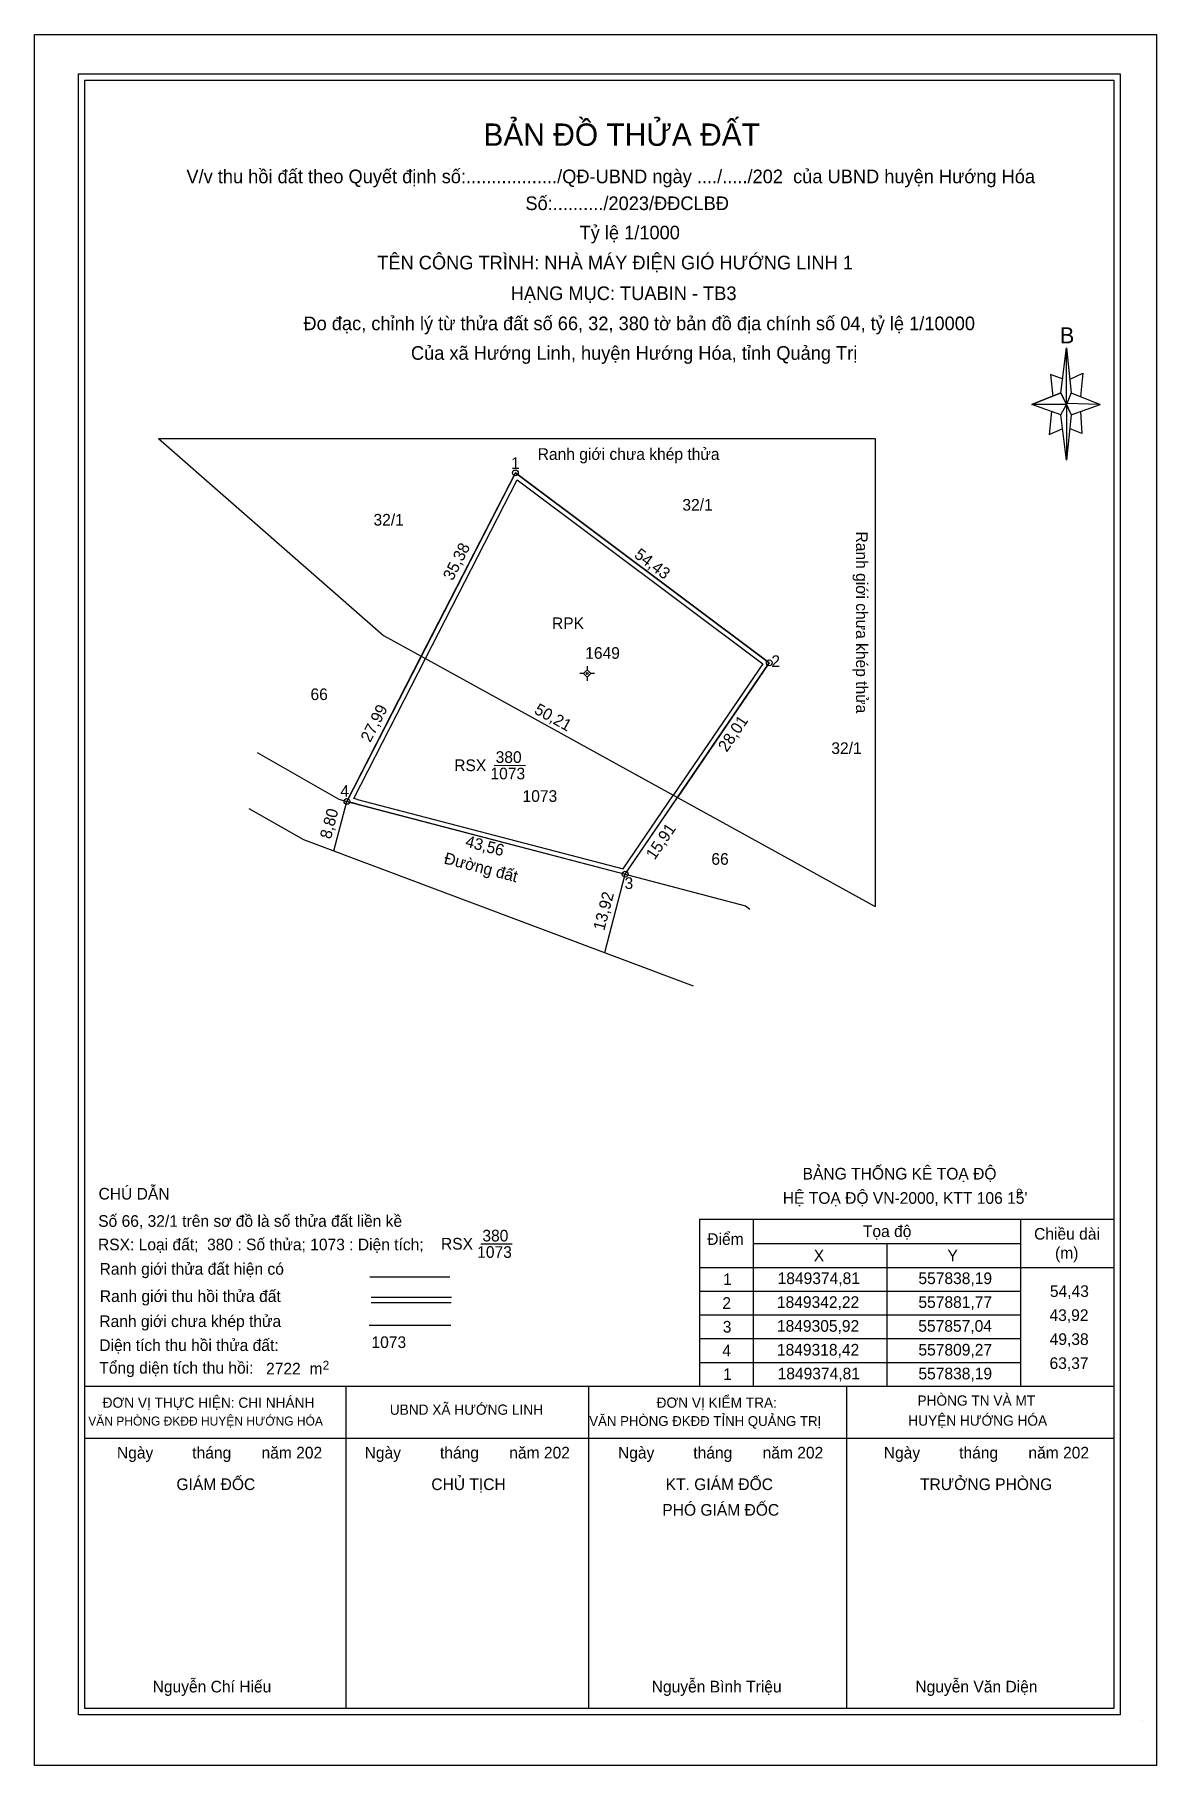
# Model space of a CAD drawing. Extents: x 557756 to 557948, y 1849153 to 1849450.
import ezdxf

# ---------------------------------------------------------------- set-up
doc = ezdxf.new("R2010")
doc.units = 0
for name, color, linetype in [('Level 1', 7, 'Continuous'), ('Level 10', 7, 'Continuous'), ('Level 11', 7, 'Continuous'), ('Level 13', 7, 'Continuous'), ('Level 16', 7, 'Continuous'), ('Level 18', 7, 'Continuous'), ('Level 2', 7, 'Continuous'), ('Level 21', 7, 'Continuous'), ('Level 23', 7, 'Continuous'), ('Level 4', 7, 'Continuous'), ('Level 5', 7, 'Continuous'), ('Level 59', 7, 'Continuous'), ('Level 6', 7, 'Continuous')]:
    doc.layers.add(name, color=color, linetype=linetype)

msp = doc.modelspace()

# ---------------------------------------------------------------- linework, layer by layer
at = {"layer": 'Level 1'}
for p, q in [((557931.82, 1849388.54), (557932.82, 1849396.29)), ((557932.22, 1849390.92), (557930.03, 1849391.72)), ((557930.03, 1849391.72), (557930.43, 1849387.94)), ((557933.41, 1849390.92), (557935.6, 1849391.91)), ((557935.6, 1849391.91), (557935.2, 1849387.94)), ((557931.82, 1849388.54), (557926.86, 1849386.55)), ((557926.86, 1849386.55), (557931.82, 1849388.54)), ((557932.82, 1849386.55), (557931.82, 1849388.54)), ((557931.82, 1849388.54), (557933.61, 1849384.76)), ((557933.61, 1849388.54), (557938.58, 1849386.55)), ((557931.82, 1849384.76), (557926.86, 1849386.55)), ((557932.82, 1849386.55), (557926.86, 1849386.55)), ((557930.23, 1849385.36), (557929.84, 1849381.38)), ((557938.58, 1849386.55), (557932.82, 1849386.75)), ((557932.82, 1849386.75), (557932.82, 1849386.55)), ((557932.82, 1849386.55), (557933.61, 1849384.76)), ((557933.61, 1849384.76), (557932.82, 1849377.01)), ((557933.61, 1849384.76), (557938.58, 1849386.55)), ((557933.61, 1849384.76), (557938.58, 1849386.55)), ((557935.2, 1849385.36), (557935.4, 1849381.58)), ((557929.84, 1849381.38), (557932.02, 1849382.38)), ((557935.4, 1849381.58), (557933.41, 1849382.38)), ((557822.04, 1849343.33), (557866, 1849319.07)), ((557866, 1849319.07), (557899.92, 1849300.36)), ((557810.9, 1849317.99), (557814.9, 1849316.95)), ((557940.93, 1849250.97), (557940.93, 1849218.05)), ((557869.81, 1849246.68), (557940.93, 1849246.68)), ((557869.81, 1849246.68), (557869.81, 1849218.05)), ((557878.99, 1849246.68), (557878.99, 1849218.05)), ((557924.87, 1849246.68), (557924.87, 1849218.05)), ((557878.99, 1849242.5), (557924.87, 1849242.5)), ((557901.93, 1849242.5), (557901.93, 1849218.05)), ((557869.81, 1849238.42), (557940.93, 1849238.42)), ((557813.2, 1849236.79), (557826.95, 1849236.79)), ((557813.41, 1849233.31), (557827.25, 1849233.31)), ((557869.81, 1849234.35), (557924.87, 1849234.35)), ((557813.41, 1849232.38), (557827.16, 1849232.38)), ((557869.81, 1849230.27), (557924.87, 1849230.27)), ((557869.81, 1849226.2), (557924.87, 1849226.2)), ((557869.81, 1849222.12), (557924.87, 1849222.12)), ((557764.29, 1849218.05), (557940.93, 1849218.05)), ((557809.13, 1849162.77), (557809.13, 1849218.05)), ((557850.81, 1849162.77), (557850.81, 1849218.05)), ((557869.81, 1849218.05), (557940.93, 1849218.05)), ((557895.09, 1849162.77), (557895.09, 1849218.05)), ((557764.29, 1849209.11), (557940.93, 1849209.11)), ((557945.79, 1849160.62), (557945.79, 1849160.62)), ((557945.79, 1849160.62), (557945.79, 1849160.62)), ((557945.79, 1849160.62), (557945.79, 1849160.62))]:
    msp.add_line(p, q, dxfattribs=at)
for points in [[(557755.66, 1849450.05), (557948.22, 1849450.05), (557948.22, 1849152.94), (557755.66, 1849152.94)], [(557763.2, 1849443.34), (557942.01, 1849443.34), (557942.01, 1849161.61), (557763.2, 1849161.61)], [(557764.29, 1849442.25), (557940.93, 1849442.25), (557940.93, 1849162.7), (557764.29, 1849162.7)], [(557932.82, 1849396.29), (557933.61, 1849388.54), (557932.82, 1849386.55)], [(557932.82, 1849386.55), (557932.82, 1849377.01), (557931.82, 1849384.76)]]:
    msp.add_lwpolyline(points, close=True, dxfattribs=at)
for points in [[(557776.91, 1849380.72), (557815.55, 1849346.91), (557822.04, 1849343.33)], [(557822.04, 1849343.33), (557838.19, 1849374.81), (557881.77, 1849342.22), (557866, 1849319.07)], [(557822.75, 1849342.96), (557838.47, 1849373.6), (557880.68, 1849342.04), (557865.34, 1849319.52)], [(557810.9, 1849317.99), (557809.27, 1849318.42), (557822.04, 1849343.33)], [(557811.1, 1849318.77), (557810.44, 1849318.94), (557822.75, 1849342.96)], [(557810.9, 1849317.99), (557857.04, 1849305.92), (557866, 1849319.07)], [(557811.1, 1849318.77), (557856.7, 1849306.84), (557865.34, 1849319.52)], [(557827.11, 1849228.43), (557813.08, 1849228.43)]]:
    msp.add_lwpolyline(points, dxfattribs=at)
at = {"layer": 'Level 10'}
msp.add_lwpolyline([(557857.04, 1849305.92), (557881.77, 1849342.22), (557838.19, 1849374.81), (557809.27, 1849318.42), (557857.04, 1849305.92)], dxfattribs=at)
at = {"layer": 'Level 11'}
for p, q in [((557849.9, 1849340.37), (557849.27, 1849340.37)), ((557850.52, 1849341), (557849.9, 1849340.37)), ((557849.9, 1849340.37), (557850.52, 1849339.75)), ((557850.52, 1849341.62), (557850.52, 1849341)), ((557851.15, 1849340.37), (557850.52, 1849341)), ((557850.52, 1849339.75), (557851.15, 1849340.37)), ((557850.52, 1849339.75), (557850.52, 1849339.12)), ((557851.77, 1849340.37), (557851.15, 1849340.37))]:
    msp.add_line(p, q, dxfattribs=at)
msp.add_circle((557850.52, 1849340.37), 0.15, dxfattribs=at)
at = {"layer": 'Level 13'}
for p, q in [((557834.56, 1849324.62), (557839.91, 1849324.61)), ((557832.28, 1849242.47), (557837.63, 1849242.46))]:
    msp.add_line(p, q, dxfattribs=at)
at = {"layer": 'Level 16'}
for p, q in [((557776.91, 1849380.72), (557899.92, 1849380.72)), ((557899.92, 1849380.72), (557899.92, 1849300.36))]:
    msp.add_line(p, q, dxfattribs=at)
at = {"layer": 'Level 21'}
for centre in [(557838.19, 1849374.81), (557881.77, 1849342.22), (557881.77, 1849342.22), (557809.27, 1849318.42), (557857.04, 1849305.92)]:
    msp.add_circle(centre, 0.5, dxfattribs=at)
at = {"layer": 'Level 23'}
for points in [[(557793.85, 1849326.83), (557807.87, 1849318.79), (557809.27, 1849318.43)], [(557792.43, 1849317.2), (557801.79, 1849311.88), (557868.71, 1849286.75)], [(557857.04, 1849305.92), (557877.69, 1849300.52), (557878.41, 1849299.9)]]:
    msp.add_lwpolyline(points, dxfattribs=at)
at = {"layer": 'Level 5'}
for p, q in [((557807.04, 1849309.91), (557809.27, 1849318.42)), ((557853.52, 1849292.46), (557857.04, 1849305.92))]:
    msp.add_line(p, q, dxfattribs=at)

# ---------------------------------------------------------------- texts
at = {"layer": 'Level 1'}
for s, height, p in [('BẢN ĐỒ THỬA ĐẤT', 3.8401, (557832.7, 1849430.96)), ('V/v thu hồi đất theo Quyết định số:................../QĐ-UBND ngày ..../...../202  của UBND huyện Hướng Hóa', 2.33918, (557781.72, 1849424.54)), ('Số:........../2023/ĐĐCLBĐ', 2.3392, (557839.91, 1849419.93)), ('Tỷ lệ 1/1000', 2.3392, (557849.21, 1849414.91)), ('TÊN CÔNG TRÌNH: NHÀ MÁY ĐIỆN GIÓ HƯỚNG LINH 1', 2.3392, (557814.48, 1849409.75)), ('HẠNG MỤC: TUABIN - TB3', 2.3392, (557837.39, 1849404.48)), ('Đo đạc, chỉnh lý từ thửa đất số 66, 32, 380 tờ bản đồ địa chính số 04, tỷ lệ 1/10000', 2.3392, (557801.81, 1849399.31)), ('B', 2.74, (557931.68, 1849397.06)), ('Của xã Hướng Linh, huyện Hướng Hóa, tỉnh Quảng Trị', 2.3392, (557820.26, 1849394.23)), ('Ranh giới chưa khép thửa', 2, (557842.02, 1849377.05)), ('32/1', 2, (557866.85, 1849368.33)), ('32/1', 2, (557813.83, 1849365.77)), ('66', 2, (557803.02, 1849335.82)), ('32/1', 2, (557892.42, 1849326.56)), ('66', 2, (557871.83, 1849307.54)), ('BẢNG THỐNG KÊ TOẠ ĐỘ', 2, (557887.49, 1849253.51)), ('CHÚ DẪN', 2, (557766.64, 1849250.07)), ("HỆ TOẠ ĐỘ VN-2000, KTT 106 15'", 2, (557884.1, 1849249.34)), ('o', 1.39, (557924.17, 1849250.86)), ('Số 66, 32/1 trên sơ đồ là số thửa đất liền kề', 2, (557766.58, 1849245.39)), ('Điểm', 2, (557871.13, 1849242.29)), ('Tọa độ', 2, (557897.84, 1849243.64)), ('Chiều dài', 2, (557927.23, 1849243.19)), ('RSX: Loại đất;  380 : Số thửa; 1073 : Diện tích;', 2, (557766.54, 1849241.36)), ('X', 2, (557889.41, 1849239.46)), ('Y', 2, (557912.35, 1849239.46)), ('(m)', 2, (557930.83, 1849239.91)), ('Ranh giới thửa đất hiện có', 2, (557766.81, 1849237.17)), ('1', 2, (557873.84, 1849235.39)), ('Ranh giới thu hồi thửa đất', 2, (557766.86, 1849232.49)), ('2', 2, (557873.72, 1849231.31)), ('Ranh giới chưa khép thửa', 2, (557766.77, 1849228.19)), ('3', 2, (557873.79, 1849227.24)), ('Diện tích thu hồi thửa đất:', 2, (557766.77, 1849224.07)), ('4', 2, (557873.71, 1849223.16)), ('Tổng diện tích thu hồi:', 2, (557766.77, 1849220.19)), ('2722', 2, (557795.39, 1849220.05)), ('m', 2, (557802.85, 1849220.05)), ('2', 1.5, (557805.12, 1849220.89)), ('1', 2, (557873.84, 1849219.09)), ('ĐƠN VỊ THỰC HIỆN: CHI NHÁNH', 1.7544, (557767.34, 1849214.33)), ('UBND XÃ HƯỚNG LINH', 1.7544, (557816.63, 1849213.13)), ('ĐƠN VỊ KIỂM TRA:', 1.7544, (557862.43, 1849214.33)), ('PHÒNG TN VÀ MT', 1.7544, (557907.21, 1849214.69)), ('VĂN PHÒNG ĐKĐĐ HUYỆN HƯỚNG HÓA', 1.5409, (557764.87, 1849211.28)), ('VĂN PHÒNG ĐKĐĐ TỈNH QUẢNG TRỊ', 1.6963, (557850.87, 1849211.2)), ('HUYỆN HƯỚNG HÓA', 1.7544, (557905.64, 1849211.25)), ('Ngày         tháng       năm 202', 2, (557769.79, 1849205.62)), ('Ngày         tháng       năm 202', 2, (557812.31, 1849205.62)), ('Ngày         tháng       năm 202', 2, (557855.8, 1849205.62)), ('Ngày         tháng       năm 202', 2, (557901.43, 1849205.62)), ('GIÁM ĐỐC', 2, (557780.01, 1849200.2)), ('CHỦ TỊCH', 2, (557823.76, 1849200.2)), ('KT. GIÁM ĐỐC', 2, (557863.98, 1849200.2)), ('TRƯỞNG PHÒNG', 2, (557907.65, 1849200.2)), ('PHÓ GIÁM ĐỐC', 2, (557863.41, 1849195.8)), ('Nguyễn Chí Hiếu', 2, (557775.92, 1849165.46)), ('Nguyễn Bình Triệu', 2, (557861.59, 1849165.46)), ('Nguyễn Văn Diện', 2, (557906.85, 1849165.46))]:
    msp.add_text(s, height=height, dxfattribs=at).set_placement(p)
for s, rotation, p in [('Ranh giới chưa khép thửa', 270, (557896.66, 1849364.75)), ('35,38', 62.853, (557827.43, 1849356.19)), ('54,43', 323.211, (557858.44, 1849360.43)), ('27,99', 62.8531, (557813.28, 1849328.43)), ('50,21', 331.1072, (557841.27, 1849333.61)), ('50,21', 331.1072, (557841.27, 1849333.61)), ('28,01', 55.7306, (557874.48, 1849326.77)), ('15,91', 55.7307, (557862.09, 1849308.25)), ('43,56', 345.3362, (557829.47, 1849310.69)), ('Đường đất', 345.3362, (557825.8, 1849307.79))]:
    msp.add_text(s, height=2, rotation=rotation, dxfattribs=at).set_placement(p)
at = {"layer": 'Level 13'}
for p in [(557834.8, 1849325.03), (557832.52, 1849242.88)]:
    msp.add_text('380', height=2, rotation=359.9005, dxfattribs=at).set_placement(p)
at = {"layer": 'Level 18'}
msp.add_text('RPK', height=2, dxfattribs=at).set_placement((557844.47, 1849348.01))
at = {"layer": 'Level 2'}
for p in [(557827.69, 1849323.63), (557825.41, 1849241.49)]:
    msp.add_text('RSX', height=2, rotation=359.9005, dxfattribs=at).set_placement(p)
at = {"layer": 'Level 21'}
for s, p in [('1', (557837.45, 1849375.49)), ('2', (557882.13, 1849341.49)), ('4', (557808.14, 1849319.21)), ('3', (557856.93, 1849303.39))]:
    msp.add_text(s, height=2, dxfattribs=at).set_placement(p)
at = {"layer": 'Level 4'}
for p in [(557833.91, 1849322.21), (557831.63, 1849240.07)]:
    msp.add_text('1073', height=2, rotation=359.9005, dxfattribs=at).set_placement(p)
at = {"layer": 'Level 5'}
for s, p in [('1649', (557850.18, 1849342.9)), ('1073', (557839.42, 1849318.34)), ('1073', (557813.49, 1849224.59))]:
    msp.add_text(s, height=2, dxfattribs=at).set_placement(p)
for s, p in [('8,80', (557806.52, 1849311.85)), ('13,92', (557853.44, 1849296.13))]:
    msp.add_text(s, height=2, rotation=75.3362, dxfattribs=at).set_placement(p)
at = {"layer": 'Level 59'}
for s, p in [(' 1849374,81', (557882.46, 1849235.56)), (' 557838,19', (557906.63, 1849235.56)), (' 1849342,22', (557882.34, 1849231.47)), (' 557881,77', (557906.63, 1849231.47)), (' 54,43', (557929.2, 1849233.35)), (' 43,92', (557929.13, 1849229.23)), (' 1849305,92', (557882.34, 1849227.38)), (' 557857,04', (557906.61, 1849227.38)), (' 49,38', (557929.16, 1849225.11)), (' 1849318,42', (557882.34, 1849223.29)), (' 557809,27', (557906.63, 1849223.29)), (' 1849374,81', (557882.46, 1849219.2)), (' 557838,19', (557906.63, 1849219.2)), (' 63,37', (557929.14, 1849220.99))]:
    msp.add_text(s, height=2, dxfattribs=at).set_placement(p)
at = {"layer": 'Level 6'}
for s, p in [('1649', (557850.18, 1849342.9)), ('1073', (557839.42, 1849318.34)), ('1073', (557813.49, 1849224.59))]:
    msp.add_text(s, height=2, dxfattribs=at).set_placement(p)

doc.saveas('drawing.dxf')
